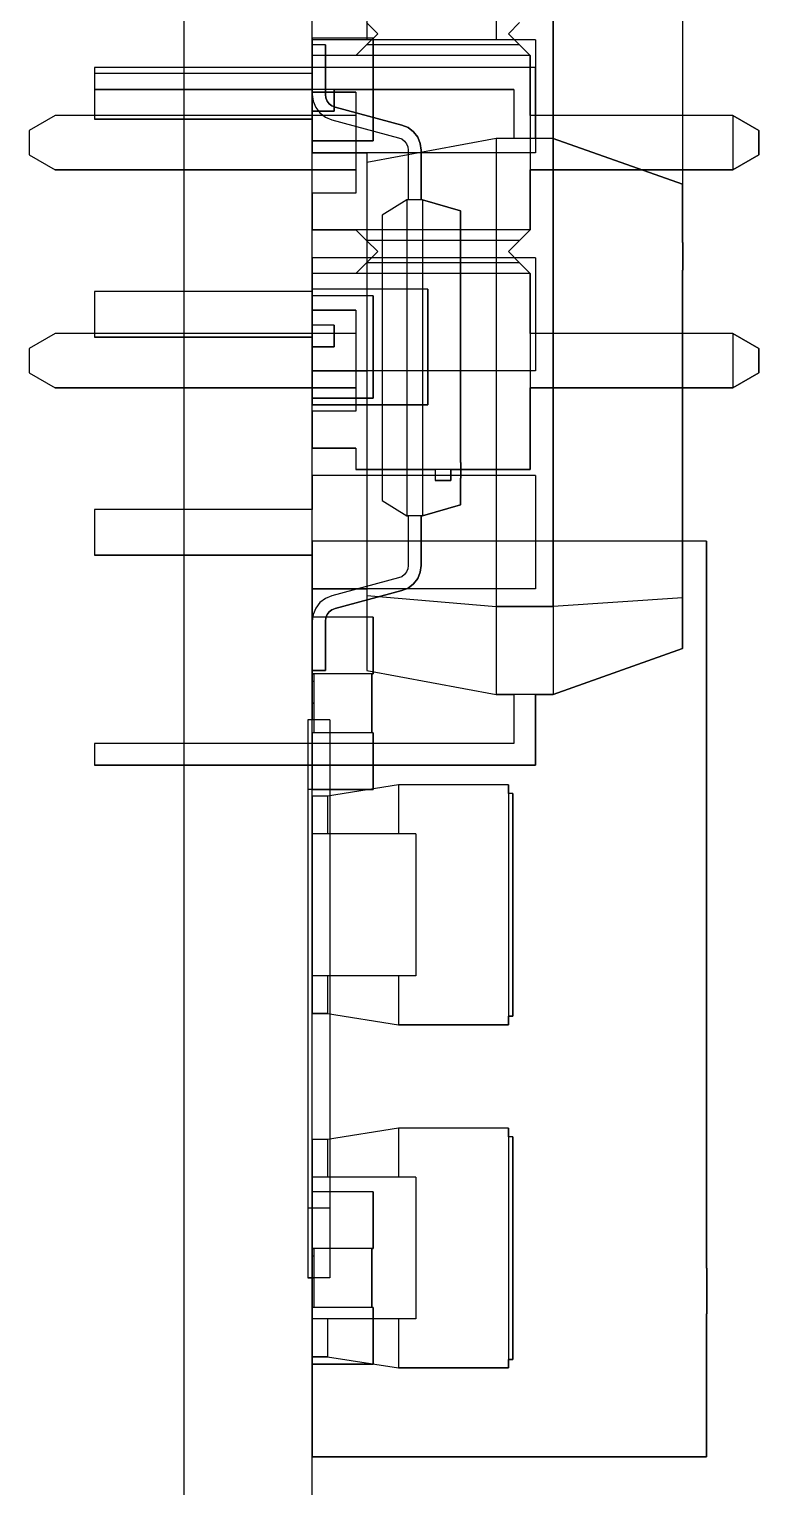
# Model space of a CAD drawing. Header units: inches. Extents: x 0 to 841, y -594 to 0.
# Drawn here: x 547.54 to 564.56, y -372.88 to -338.91 of the extents above; entities that cross this region are included whole.
import ezdxf

# ---------------------------------------------------------------- set-up
doc = ezdxf.new("R2010")
doc.units = ezdxf.units.IN
doc.header["$MEASUREMENT"] = 0

msp = doc.modelspace()

# ---------------------------------------------------------------- linework, layer by layer
at = {"color": 18, "true_color": 0x000000}
for p, q in [((551.146, -165.315), (551.146, -405.315)), ((554.146, -405.315), (554.146, -165.315)), ((559.764, -352.363), (559.764, -313.347)), ((559.764, -313.347), (559.764, -352.363)), ((562.782, -313.551), (562.782, -352.159)), ((555.416, -336.715), (555.416, -339.155)), ((555.416, -336.715), (555.416, -339.155)), ((558.434, -336.715), (558.434, -339.155)), ((555.41, -338.755), (555.67, -339.015)), ((555.41, -338.755), (555.67, -339.015)), ((558.718, -339.015), (558.978, -338.755)), ((558.978, -338.755), (558.718, -339.015)), ((555.568, -339.121), (554.146, -339.121)), ((554.146, -339.121), (554.146, -341.509)), ((554.146, -339.121), (554.146, -341.509)), ((555.568, -339.121), (554.146, -339.121)), ((555.416, -339.155), (554.146, -339.155)), ((554.146, -339.155), (554.146, -339.941)), ((554.146, -339.155), (554.146, -339.941)), ((559.354, -339.155), (554.146, -339.155)), ((554.45, -339.279), (554.146, -339.279)), ((554.146, -339.279), (554.146, -340.433)), ((554.45, -339.279), (554.146, -339.279)), ((554.146, -339.279), (554.146, -340.433)), ((554.45, -340.433), (554.45, -339.279)), ((554.45, -339.279), (554.45, -340.433)), ((555.41, -339.275), (555.162, -339.523)), ((555.41, -339.275), (555.162, -339.523)), ((555.67, -339.015), (555.41, -339.275)), ((555.67, -339.015), (555.41, -339.275)), ((558.978, -339.275), (555.41, -339.275)), ((555.568, -341.509), (555.568, -339.121)), ((555.568, -339.121), (555.568, -341.509)), ((558.978, -339.275), (558.718, -339.015)), ((558.718, -339.015), (558.978, -339.275)), ((559.226, -339.523), (558.978, -339.275)), ((558.978, -339.275), (559.226, -339.523)), ((559.354, -339.155), (559.354, -341.795)), ((555.162, -339.523), (554.146, -339.523)), ((554.146, -339.523), (554.146, -340.381)), ((554.146, -339.523), (554.146, -340.381)), ((555.162, -339.523), (554.146, -339.523)), ((559.226, -339.523), (555.162, -339.523)), ((559.226, -340.921), (559.226, -339.523)), ((559.226, -339.523), (559.226, -343.587)), ((554.146, -339.807), (549.066, -339.807)), ((549.066, -339.807), (549.066, -340.315)), ((554.146, -339.807), (549.066, -339.807)), ((549.066, -339.807), (549.066, -340.315)), ((554.146, -339.941), (549.066, -339.941)), ((549.066, -339.941), (549.066, -341.009)), ((554.146, -339.941), (549.066, -339.941)), ((549.066, -339.941), (549.066, -341.009)), ((559.354, -339.807), (554.146, -339.807)), ((554.146, -339.807), (554.146, -340.315)), ((559.354, -339.807), (554.146, -339.807)), ((559.354, -341.457), (559.354, -339.807)), ((559.354, -339.807), (559.354, -341.457)), ((549.066, -340.315), (554.146, -340.315)), ((554.146, -340.315), (549.066, -340.315)), ((554.146, -340.315), (554.146, -340.823)), ((554.146, -340.315), (554.146, -340.823)), ((554.654, -340.315), (554.146, -340.315)), ((558.846, -340.315), (554.146, -340.315)), ((554.654, -340.823), (554.654, -340.315)), ((554.654, -340.315), (558.846, -340.315)), ((554.654, -340.315), (554.654, -340.823)), ((558.846, -340.315), (558.846, -341.457)), ((558.846, -340.315), (558.846, -341.457)), ((554.146, -340.381), (555.162, -340.381)), ((555.162, -340.381), (554.146, -340.381)), ((554.146, -340.433), (554.168, -340.591)), ((554.146, -340.433), (554.168, -340.591)), ((554.168, -340.591), (554.228, -340.737)), ((554.168, -340.591), (554.228, -340.737)), ((554.462, -340.511), (554.45, -340.433)), ((554.45, -340.433), (554.462, -340.511)), ((554.492, -340.585), (554.462, -340.511)), ((554.462, -340.511), (554.492, -340.585)), ((554.54, -340.647), (554.492, -340.585)), ((554.492, -340.585), (554.54, -340.647)), ((554.602, -340.697), (554.54, -340.647)), ((554.54, -340.647), (554.602, -340.697)), ((554.676, -340.727), (554.602, -340.697)), ((554.602, -340.697), (554.676, -340.727)), ((555.162, -340.381), (555.162, -340.921)), ((555.162, -340.381), (555.162, -342.729)), ((548.152, -340.921), (547.542, -341.273)), ((548.152, -340.921), (547.542, -341.273)), ((555.162, -340.921), (548.152, -340.921)), ((555.162, -340.921), (548.152, -340.921)), ((549.066, -341.009), (554.146, -341.009)), ((554.146, -341.009), (549.066, -341.009)), ((554.146, -340.823), (554.654, -340.823)), ((554.654, -340.823), (554.146, -340.823)), ((554.146, -341.009), (554.146, -341.795)), ((554.146, -341.009), (554.146, -341.795)), ((554.228, -340.737), (554.324, -340.863)), ((554.228, -340.737), (554.324, -340.863)), ((554.324, -340.863), (554.45, -340.961)), ((554.324, -340.863), (554.45, -340.961)), ((554.45, -340.961), (554.598, -341.021)), ((554.45, -340.961), (554.598, -341.021)), ((554.598, -341.021), (556.156, -341.439)), ((554.598, -341.021), (556.156, -341.439)), ((556.234, -341.145), (554.676, -340.727)), ((554.676, -340.727), (556.234, -341.145)), ((563.95, -340.921), (559.226, -340.921)), ((563.95, -340.921), (559.226, -340.921)), ((564.56, -341.273), (563.95, -340.921)), ((563.95, -340.921), (563.95, -342.191)), ((563.95, -340.921), (564.56, -341.273)), ((547.542, -341.273), (547.542, -341.839)), ((547.542, -341.273), (547.542, -341.839)), ((556.382, -341.205), (556.234, -341.145)), ((556.234, -341.145), (556.382, -341.205)), ((556.508, -341.301), (556.382, -341.205)), ((556.382, -341.205), (556.508, -341.301)), ((556.604, -341.429), (556.508, -341.301)), ((556.508, -341.301), (556.604, -341.429)), ((564.56, -341.839), (564.56, -341.273)), ((564.56, -341.273), (564.56, -341.839)), ((554.146, -341.509), (555.568, -341.509)), ((555.568, -341.509), (554.146, -341.509)), ((558.434, -341.457), (555.416, -342.017)), ((558.434, -341.457), (555.416, -342.017)), ((556.156, -341.439), (556.23, -341.469)), ((556.156, -341.439), (556.23, -341.469)), ((556.23, -341.469), (556.292, -341.517)), ((556.23, -341.469), (556.292, -341.517)), ((556.292, -341.517), (556.34, -341.581)), ((556.292, -341.517), (556.34, -341.581)), ((556.34, -341.581), (556.37, -341.655)), ((556.34, -341.581), (556.37, -341.655)), ((556.37, -341.655), (556.382, -341.733)), ((556.37, -341.655), (556.382, -341.733)), ((556.664, -341.575), (556.604, -341.429)), ((556.604, -341.429), (556.664, -341.575)), ((556.686, -341.733), (556.664, -341.575)), ((556.664, -341.575), (556.686, -341.733)), ((558.846, -341.457), (558.434, -341.457)), ((559.764, -341.457), (558.434, -341.457)), ((558.434, -341.457), (558.434, -354.413)), ((559.764, -341.457), (559.354, -341.457)), ((562.782, -342.525), (559.764, -341.457)), ((559.764, -341.457), (562.782, -342.525)), ((559.764, -341.457), (559.764, -354.413)), ((547.542, -341.839), (548.152, -342.191)), ((547.542, -341.839), (548.152, -342.191)), ((554.146, -341.795), (555.416, -341.795)), ((559.354, -341.795), (554.146, -341.795)), ((555.416, -341.795), (555.416, -344.235)), ((555.416, -341.795), (555.416, -344.235)), ((555.416, -342.017), (555.416, -353.853)), ((555.416, -342.017), (555.416, -353.853)), ((556.382, -341.733), (556.382, -342.885)), ((556.382, -341.733), (556.382, -342.885)), ((556.686, -342.885), (556.686, -341.733)), ((556.686, -341.733), (556.686, -342.885)), ((558.434, -341.795), (558.434, -344.235)), ((563.95, -342.191), (564.56, -341.839)), ((564.56, -341.839), (563.95, -342.191)), ((548.152, -342.191), (555.162, -342.191)), ((555.162, -342.191), (548.152, -342.191)), ((555.162, -342.191), (555.162, -342.729)), ((559.226, -343.587), (559.226, -342.191)), ((559.226, -342.191), (563.95, -342.191)), ((563.95, -342.191), (559.226, -342.191)), ((555.162, -342.729), (554.146, -342.729)), ((554.146, -342.729), (554.146, -343.587)), ((554.146, -342.729), (554.146, -343.587)), ((555.162, -342.729), (554.146, -342.729)), ((562.782, -343.879), (562.782, -342.525)), ((562.782, -342.525), (562.782, -353.345)), ((556.35, -342.885), (555.772, -343.241)), ((556.35, -342.885), (555.772, -343.241)), ((556.382, -342.885), (556.35, -342.885)), ((556.35, -342.885), (556.35, -350.253)), ((556.716, -342.885), (556.35, -342.885)), ((556.716, -342.885), (556.686, -342.885)), ((557.6, -343.141), (556.716, -342.885)), ((556.716, -342.885), (556.716, -350.253)), ((556.716, -342.885), (557.6, -343.141)), ((555.772, -343.241), (555.772, -349.897)), ((555.772, -343.241), (555.772, -349.897)), ((557.602, -349.009), (557.6, -343.141)), ((557.6, -343.141), (557.6, -349.997)), ((554.146, -343.587), (555.162, -343.587)), ((555.162, -343.587), (554.146, -343.587)), ((555.162, -343.587), (555.41, -343.835)), ((555.162, -343.587), (555.41, -343.835)), ((559.226, -343.587), (555.162, -343.587)), ((558.978, -343.835), (559.226, -343.587)), ((559.226, -343.587), (558.978, -343.835)), ((555.41, -343.835), (555.67, -344.095)), ((555.41, -343.835), (555.67, -344.095)), ((558.978, -343.835), (555.41, -343.835)), ((555.67, -344.095), (555.41, -344.355)), ((555.67, -344.095), (555.41, -344.355)), ((558.718, -344.095), (558.978, -343.835)), ((558.978, -343.835), (558.718, -344.095)), ((558.978, -344.355), (558.718, -344.095)), ((558.718, -344.095), (558.978, -344.355)), ((562.788, -343.879), (562.782, -343.879)), ((562.788, -343.879), (562.782, -343.879)), ((562.788, -344.527), (562.788, -343.879)), ((562.788, -343.879), (562.788, -343.889)), ((562.788, -343.889), (562.788, -343.919)), ((562.788, -343.919), (562.788, -343.967)), ((562.788, -343.967), (562.788, -344.029)), ((562.788, -344.029), (562.788, -344.103)), ((562.788, -344.103), (562.788, -344.183)), ((555.416, -344.235), (554.146, -344.235)), ((554.146, -344.235), (554.146, -345.021)), ((554.146, -344.235), (554.146, -345.021)), ((559.354, -344.235), (554.146, -344.235)), ((555.41, -344.355), (555.162, -344.603)), ((555.41, -344.355), (555.162, -344.603)), ((558.978, -344.355), (555.41, -344.355)), ((559.226, -344.603), (558.978, -344.355)), ((558.978, -344.355), (559.226, -344.603)), ((559.354, -344.235), (559.354, -346.875)), ((562.788, -344.183), (562.788, -344.263)), ((562.788, -344.263), (562.788, -344.341)), ((562.788, -344.341), (562.788, -344.409)), ((562.788, -344.409), (562.788, -344.465)), ((555.162, -344.603), (554.146, -344.603)), ((554.146, -344.603), (554.146, -345.461)), ((554.146, -344.603), (554.146, -345.461)), ((555.162, -344.603), (554.146, -344.603)), ((559.226, -344.603), (555.162, -344.603)), ((559.226, -346.001), (559.226, -344.603)), ((559.226, -344.603), (559.226, -349.175)), ((562.782, -353.345), (562.782, -344.527)), ((562.782, -344.527), (562.788, -344.527)), ((562.786, -344.527), (562.782, -344.527)), ((562.788, -344.527), (562.786, -344.527)), ((562.788, -344.465), (562.788, -344.503)), ((562.788, -344.503), (562.788, -344.523)), ((562.788, -344.523), (562.788, -344.527)), ((554.146, -345.021), (549.066, -345.021)), ((549.066, -345.021), (549.066, -346.089)), ((554.146, -345.021), (549.066, -345.021)), ((549.066, -345.021), (549.066, -346.089)), ((556.838, -344.969), (554.146, -344.969)), ((554.146, -344.969), (554.146, -347.661)), ((554.146, -344.969), (554.146, -347.661)), ((556.838, -344.969), (554.146, -344.969)), ((555.568, -345.121), (554.146, -345.121)), ((554.146, -345.121), (554.146, -347.509)), ((554.146, -345.121), (554.146, -347.509)), ((555.568, -345.121), (554.146, -345.121)), ((555.568, -347.509), (555.568, -345.121)), ((555.568, -345.121), (555.568, -347.509)), ((556.838, -347.661), (556.838, -344.969)), ((556.838, -344.969), (556.838, -347.661)), ((554.146, -345.461), (555.162, -345.461)), ((555.162, -345.461), (554.146, -345.461)), ((555.162, -345.461), (555.162, -346.001)), ((555.162, -345.461), (555.162, -347.809)), ((554.654, -345.807), (554.146, -345.807)), ((554.146, -345.807), (554.146, -346.315)), ((554.146, -345.807), (554.146, -346.315)), ((554.654, -345.807), (554.146, -345.807)), ((554.654, -346.315), (554.654, -345.807)), ((554.654, -345.807), (554.654, -346.315)), ((548.152, -346.001), (547.542, -346.353)), ((548.152, -346.001), (547.542, -346.353)), ((555.162, -346.001), (548.152, -346.001)), ((555.162, -346.001), (548.152, -346.001)), ((549.066, -346.089), (554.146, -346.089)), ((554.146, -346.089), (549.066, -346.089)), ((554.146, -346.089), (554.146, -346.875)), ((554.146, -346.089), (554.146, -346.875)), ((563.95, -346.001), (559.226, -346.001)), ((563.95, -346.001), (559.226, -346.001)), ((564.56, -346.353), (563.95, -346.001)), ((563.95, -346.001), (563.95, -347.271)), ((563.95, -346.001), (564.56, -346.353)), ((547.542, -346.353), (547.542, -346.919)), ((547.542, -346.353), (547.542, -346.919)), ((554.146, -346.315), (554.654, -346.315)), ((554.654, -346.315), (554.146, -346.315)), ((564.56, -346.919), (564.56, -346.353)), ((564.56, -346.353), (564.56, -346.919)), ((547.542, -346.919), (548.152, -347.271)), ((547.542, -346.919), (548.152, -347.271)), ((554.146, -346.875), (555.416, -346.875)), ((559.354, -346.875), (554.146, -346.875)), ((555.416, -346.875), (555.416, -349.315)), ((555.416, -346.875), (555.416, -349.315)), ((558.434, -346.875), (558.434, -349.315)), ((563.95, -347.271), (564.56, -346.919)), ((564.56, -346.919), (563.95, -347.271)), ((548.152, -347.271), (555.162, -347.271)), ((555.162, -347.271), (548.152, -347.271)), ((555.162, -347.271), (555.162, -347.809)), ((559.226, -349.175), (559.226, -347.271)), ((559.226, -347.271), (563.95, -347.271)), ((563.95, -347.271), (559.226, -347.271)), ((554.146, -347.509), (555.568, -347.509)), ((555.568, -347.509), (554.146, -347.509)), ((554.146, -347.661), (556.838, -347.661)), ((556.838, -347.661), (554.146, -347.661)), ((555.162, -347.809), (554.146, -347.809)), ((554.146, -347.809), (554.146, -348.673)), ((554.146, -347.809), (554.146, -348.673)), ((555.162, -347.809), (554.146, -347.809)), ((554.146, -348.673), (555.162, -348.673)), ((555.162, -348.673), (554.146, -348.673)), ((555.162, -348.673), (555.162, -349.175)), ((555.162, -348.673), (555.162, -349.175)), ((555.162, -349.175), (557.014, -349.175)), ((559.226, -349.175), (555.162, -349.175)), ((557.014, -349.175), (557.014, -349.429)), ((557.014, -349.175), (557.014, -349.429)), ((557.374, -349.429), (557.374, -349.175)), ((557.374, -349.175), (559.226, -349.175)), ((557.374, -349.175), (557.374, -349.429)), ((557.602, -349.009), (557.6, -349.009)), ((557.606, -349.193), (557.6, -349.193)), ((557.606, -349.009), (557.602, -349.009)), ((557.606, -349.009), (557.602, -349.009)), ((557.606, -349.377), (557.606, -349.009)), ((557.606, -349.009), (557.606, -349.017)), ((557.606, -349.009), (557.606, -349.009)), ((557.606, -349.017), (557.606, -349.037)), ((557.606, -349.037), (557.606, -349.067)), ((557.606, -349.067), (557.606, -349.105)), ((557.606, -349.105), (557.606, -349.147)), ((557.606, -349.147), (557.606, -349.193)), ((557.606, -349.193), (557.606, -349.239)), ((555.416, -349.315), (554.146, -349.315)), ((554.146, -349.315), (554.146, -350.101)), ((554.146, -349.315), (554.146, -350.101)), ((559.354, -349.315), (554.146, -349.315)), ((557.014, -349.429), (557.374, -349.429)), ((557.374, -349.429), (557.014, -349.429)), ((557.6, -349.997), (557.6, -349.377)), ((557.6, -349.377), (557.606, -349.377)), ((557.604, -349.377), (557.6, -349.377)), ((557.606, -349.377), (557.604, -349.377)), ((557.606, -349.239), (557.606, -349.281)), ((557.606, -349.281), (557.606, -349.319)), ((557.606, -349.319), (557.606, -349.349)), ((557.606, -349.349), (557.606, -349.367)), ((557.606, -349.367), (557.606, -349.377)), ((557.606, -349.377), (557.606, -349.377)), ((559.354, -349.315), (559.354, -351.955)), ((554.146, -350.101), (549.066, -350.101)), ((549.066, -350.101), (549.066, -351.169)), ((554.146, -350.101), (549.066, -350.101)), ((549.066, -350.101), (549.066, -351.169)), ((555.772, -349.897), (556.35, -350.253)), ((555.772, -349.897), (556.35, -350.253)), ((556.716, -350.253), (557.6, -349.997)), ((557.6, -349.997), (556.716, -350.253)), ((556.35, -350.253), (556.382, -350.253)), ((556.716, -350.253), (556.35, -350.253)), ((556.382, -350.253), (556.382, -351.405)), ((556.382, -350.253), (556.382, -351.405)), ((556.686, -351.405), (556.686, -350.253)), ((556.686, -350.253), (556.716, -350.253)), ((556.686, -350.253), (556.686, -351.405)), ((563.34, -350.84), (554.146, -350.84)), ((554.146, -350.84), (554.146, -355.006)), ((554.146, -350.84), (554.146, -355.006)), ((563.34, -350.84), (554.146, -350.84)), ((563.34, -367.782), (563.34, -350.84)), ((563.34, -350.84), (563.34, -372.176)), ((549.066, -351.169), (554.146, -351.169)), ((554.146, -351.169), (549.066, -351.169)), ((554.146, -351.169), (554.146, -351.955)), ((554.146, -351.169), (554.146, -351.955)), ((556.34, -351.557), (556.292, -351.619)), ((556.34, -351.557), (556.292, -351.619)), ((556.37, -351.483), (556.34, -351.557)), ((556.37, -351.483), (556.34, -351.557)), ((556.382, -351.405), (556.37, -351.483)), ((556.382, -351.405), (556.37, -351.483)), ((556.604, -351.709), (556.664, -351.563)), ((556.664, -351.563), (556.604, -351.709)), ((556.664, -351.563), (556.686, -351.405)), ((556.686, -351.405), (556.664, -351.563)), ((556.156, -351.699), (554.598, -352.117)), ((556.156, -351.699), (554.598, -352.117)), ((556.23, -351.669), (556.156, -351.699)), ((556.23, -351.669), (556.156, -351.699)), ((556.292, -351.619), (556.23, -351.669)), ((556.292, -351.619), (556.23, -351.669)), ((556.382, -351.933), (556.508, -351.835)), ((556.508, -351.835), (556.382, -351.933)), ((556.508, -351.835), (556.604, -351.709)), ((556.604, -351.709), (556.508, -351.835)), ((554.146, -351.955), (555.416, -351.955)), ((559.354, -351.955), (554.146, -351.955)), ((554.45, -352.177), (554.324, -352.273)), ((554.45, -352.177), (554.324, -352.273)), ((554.598, -352.117), (554.45, -352.177)), ((554.598, -352.117), (554.45, -352.177)), ((554.676, -352.411), (556.234, -351.993)), ((556.234, -351.993), (554.676, -352.411)), ((555.416, -351.955), (555.416, -352.109)), ((555.416, -351.955), (555.416, -352.109)), ((555.416, -352.109), (558.434, -352.363)), ((555.416, -352.109), (558.434, -352.363)), ((556.234, -351.993), (556.382, -351.933)), ((556.382, -351.933), (556.234, -351.993)), ((558.434, -351.955), (558.434, -352.363)), ((562.782, -352.159), (559.764, -352.363)), ((554.168, -352.547), (554.146, -352.705)), ((554.168, -352.547), (554.146, -352.705)), ((554.228, -352.401), (554.168, -352.547)), ((554.228, -352.401), (554.168, -352.547)), ((554.324, -352.273), (554.228, -352.401)), ((554.324, -352.273), (554.228, -352.401)), ((554.462, -352.627), (554.492, -352.553)), ((554.492, -352.553), (554.462, -352.627)), ((554.492, -352.553), (554.54, -352.489)), ((554.54, -352.489), (554.492, -352.553)), ((554.54, -352.489), (554.602, -352.441)), ((554.602, -352.441), (554.54, -352.489)), ((554.602, -352.441), (554.676, -352.411)), ((554.676, -352.411), (554.602, -352.441)), ((558.434, -352.363), (559.764, -352.363)), ((559.764, -352.363), (558.434, -352.363)), ((555.568, -352.613), (554.146, -352.613)), ((554.146, -352.613), (554.146, -353.933)), ((554.146, -352.613), (554.146, -353.933)), ((555.568, -352.613), (554.146, -352.613)), ((554.146, -352.705), (554.146, -353.859)), ((554.146, -352.705), (554.146, -353.859)), ((554.45, -352.705), (554.462, -352.627)), ((554.462, -352.627), (554.45, -352.705)), ((554.45, -353.859), (554.45, -352.705)), ((554.45, -352.705), (554.45, -353.859)), ((555.568, -353.933), (555.568, -352.613)), ((555.568, -352.613), (555.568, -353.933)), ((559.764, -354.413), (562.782, -353.345)), ((562.782, -353.345), (559.764, -354.413)), ((554.146, -353.859), (554.45, -353.859)), ((554.45, -353.859), (554.146, -353.859)), ((554.146, -353.933), (554.18, -353.933)), ((555.568, -353.933), (554.146, -353.933)), ((554.18, -353.933), (554.18, -354.111)), ((554.18, -353.933), (554.18, -355.305)), ((555.416, -353.853), (558.434, -354.413)), ((555.416, -353.853), (558.434, -354.413)), ((555.534, -355.305), (555.534, -353.933)), ((555.534, -353.933), (555.568, -353.933)), ((555.534, -353.933), (555.534, -355.305)), ((554.18, -354.111), (554.146, -354.111)), ((554.146, -354.111), (554.146, -354.619)), ((554.146, -354.111), (554.146, -354.619)), ((554.18, -354.111), (554.146, -354.111)), ((554.146, -354.619), (554.18, -354.619)), ((554.18, -354.619), (554.146, -354.619)), ((554.18, -354.619), (554.18, -355.305)), ((558.434, -354.413), (558.846, -354.413)), ((559.764, -354.413), (558.434, -354.413)), ((558.846, -354.413), (558.846, -355.555)), ((558.846, -354.413), (558.846, -355.555)), ((559.354, -356.063), (559.354, -354.413)), ((559.354, -354.413), (559.764, -354.413)), ((559.354, -354.413), (559.354, -356.063)), ((554.146, -355.006), (554.044, -355.006)), ((554.044, -355.006), (554.044, -356.632)), ((554.044, -355.006), (554.044, -356.632)), ((554.552, -355.006), (554.044, -355.006)), ((554.18, -355.305), (554.146, -355.305)), ((554.146, -355.305), (554.146, -356.625)), ((554.146, -355.305), (554.146, -356.625)), ((555.568, -355.305), (554.146, -355.305)), ((554.552, -355.006), (554.552, -356.632)), ((555.568, -355.305), (555.534, -355.305)), ((555.568, -356.625), (555.568, -355.305)), ((555.568, -355.305), (555.568, -356.625)), ((554.146, -355.555), (549.066, -355.555)), ((549.066, -355.555), (549.066, -356.063)), ((554.146, -355.555), (549.066, -355.555)), ((549.066, -355.555), (549.066, -356.063)), ((558.846, -355.555), (554.146, -355.555)), ((554.146, -355.555), (554.146, -356.063)), ((558.846, -355.555), (554.146, -355.555)), ((549.066, -356.063), (554.146, -356.063)), ((554.146, -356.063), (549.066, -356.063)), ((554.146, -356.063), (559.354, -356.063)), ((559.354, -356.063), (554.146, -356.063)), ((554.044, -356.632), (554.044, -366.384)), ((554.044, -356.632), (554.044, -366.384)), ((554.552, -356.632), (554.044, -356.632)), ((554.146, -356.625), (555.568, -356.625)), ((555.568, -356.625), (554.146, -356.625)), ((556.152, -356.521), (554.502, -356.783)), ((556.152, -356.521), (554.502, -356.783)), ((554.552, -356.632), (554.552, -366.384)), ((558.718, -356.521), (556.152, -356.521)), ((556.152, -356.521), (556.152, -357.663)), ((558.718, -356.521), (556.152, -356.521)), ((558.718, -356.719), (558.718, -356.521)), ((558.718, -356.521), (558.718, -362.109)), ((554.502, -356.783), (554.146, -356.783)), ((554.146, -356.783), (554.146, -357.663)), ((554.502, -356.783), (554.146, -356.783)), ((554.146, -356.783), (554.146, -361.847)), ((554.502, -356.783), (554.502, -357.663)), ((558.82, -356.719), (558.718, -356.719)), ((558.82, -356.719), (558.718, -356.719)), ((558.82, -361.911), (558.82, -356.719)), ((558.82, -356.719), (558.82, -361.911)), ((554.146, -357.663), (554.146, -360.967)), ((556.558, -357.663), (554.146, -357.663)), ((554.146, -357.663), (554.146, -360.967)), ((556.558, -357.663), (556.558, -360.967)), ((554.146, -360.967), (554.146, -361.847)), ((556.558, -360.967), (554.146, -360.967)), ((554.502, -360.967), (554.502, -361.847)), ((556.152, -360.967), (556.152, -362.109)), ((554.146, -361.847), (554.502, -361.847)), ((554.502, -361.847), (554.146, -361.847)), ((554.502, -361.847), (556.152, -362.109)), ((554.502, -361.847), (556.152, -362.109)), ((556.152, -362.109), (558.718, -362.109)), ((558.718, -362.109), (556.152, -362.109)), ((558.718, -362.109), (558.718, -361.911)), ((558.718, -361.911), (558.82, -361.911)), ((558.82, -361.911), (558.718, -361.911)), ((554.502, -364.783), (554.146, -364.783)), ((554.146, -364.783), (554.146, -365.663)), ((554.502, -364.783), (554.146, -364.783)), ((554.146, -364.783), (554.146, -369.847)), ((556.152, -364.521), (554.502, -364.783)), ((556.152, -364.521), (554.502, -364.783)), ((554.502, -364.783), (554.502, -365.663)), ((558.718, -364.521), (556.152, -364.521)), ((558.718, -364.521), (556.152, -364.521)), ((556.152, -364.521), (556.152, -365.663)), ((558.718, -364.719), (558.718, -364.521)), ((558.718, -364.521), (558.718, -370.109)), ((558.82, -364.719), (558.718, -364.719)), ((558.82, -364.719), (558.718, -364.719)), ((558.82, -369.911), (558.82, -364.719)), ((558.82, -364.719), (558.82, -369.911)), ((554.146, -365.663), (554.146, -368.967)), ((556.558, -365.663), (554.146, -365.663)), ((554.146, -365.663), (554.146, -368.967)), ((556.558, -365.663), (556.558, -368.967)), ((555.568, -366.005), (554.146, -366.005)), ((554.146, -366.005), (554.146, -367.325)), ((554.146, -366.005), (554.146, -367.325)), ((555.568, -366.005), (554.146, -366.005)), ((555.568, -367.325), (555.568, -366.005)), ((555.568, -366.005), (555.568, -367.325)), ((554.044, -366.384), (554.044, -368.01)), ((554.044, -366.384), (554.044, -368.01)), ((554.552, -366.384), (554.044, -366.384)), ((554.552, -366.384), (554.552, -368.01)), ((554.146, -367.325), (554.18, -367.325)), ((555.568, -367.325), (554.146, -367.325)), ((554.18, -367.503), (554.146, -367.503)), ((554.146, -367.503), (554.146, -368.011)), ((554.146, -367.503), (554.146, -368.011)), ((554.18, -367.503), (554.146, -367.503)), ((554.18, -367.325), (554.18, -367.503)), ((554.18, -367.325), (554.18, -368.697)), ((555.534, -368.697), (555.534, -367.325)), ((555.534, -367.325), (555.568, -367.325)), ((555.534, -367.325), (555.534, -368.697)), ((563.346, -367.782), (563.34, -367.782)), ((563.344, -367.782), (563.34, -367.782)), ((563.346, -367.782), (563.344, -367.782)), ((563.346, -368.848), (563.346, -367.782)), ((563.346, -367.782), (563.346, -367.786)), ((563.346, -367.786), (563.346, -367.82)), ((563.346, -367.82), (563.346, -367.884)), ((563.346, -367.884), (563.346, -367.976)), ((554.044, -368.01), (554.146, -368.01)), ((554.552, -368.01), (554.044, -368.01)), ((554.146, -368.01), (554.146, -372.176)), ((554.146, -368.01), (554.146, -372.176)), ((554.146, -368.011), (554.18, -368.011)), ((554.18, -368.011), (554.146, -368.011)), ((554.18, -368.011), (554.18, -368.697)), ((563.346, -367.976), (563.346, -368.088)), ((563.346, -368.088), (563.346, -368.216)), ((563.346, -368.216), (563.346, -368.35)), ((563.346, -368.35), (563.346, -368.48)), ((563.346, -368.48), (563.346, -368.602)), ((554.18, -368.697), (554.146, -368.697)), ((554.146, -368.697), (554.146, -370.017)), ((554.146, -368.697), (554.146, -370.017)), ((555.568, -368.697), (554.146, -368.697)), ((555.568, -368.697), (555.534, -368.697)), ((555.568, -370.017), (555.568, -368.697)), ((555.568, -368.697), (555.568, -370.017)), ((563.34, -372.176), (563.34, -368.848)), ((563.34, -368.848), (563.346, -368.848)), ((563.346, -368.848), (563.34, -368.848)), ((563.346, -368.602), (563.346, -368.704)), ((563.346, -368.704), (563.346, -368.784)), ((563.346, -368.784), (563.346, -368.832)), ((563.346, -368.832), (563.346, -368.848)), ((554.146, -368.967), (554.146, -369.847)), ((556.558, -368.967), (554.146, -368.967)), ((554.502, -368.967), (554.502, -369.847)), ((556.152, -368.967), (556.152, -370.109)), ((554.146, -369.847), (554.502, -369.847)), ((554.502, -369.847), (554.146, -369.847)), ((554.502, -369.847), (556.152, -370.109)), ((554.502, -369.847), (556.152, -370.109)), ((558.718, -370.109), (558.718, -369.911)), ((558.718, -369.911), (558.82, -369.911)), ((558.82, -369.911), (558.718, -369.911)), ((554.146, -370.017), (555.568, -370.017)), ((555.568, -370.017), (554.146, -370.017)), ((556.152, -370.109), (558.718, -370.109)), ((558.718, -370.109), (556.152, -370.109)), ((554.146, -372.176), (563.34, -372.176)), ((563.34, -372.176), (554.146, -372.176))]:
    msp.add_line(p, q, dxfattribs=at)

doc.saveas('drawing.dxf')
